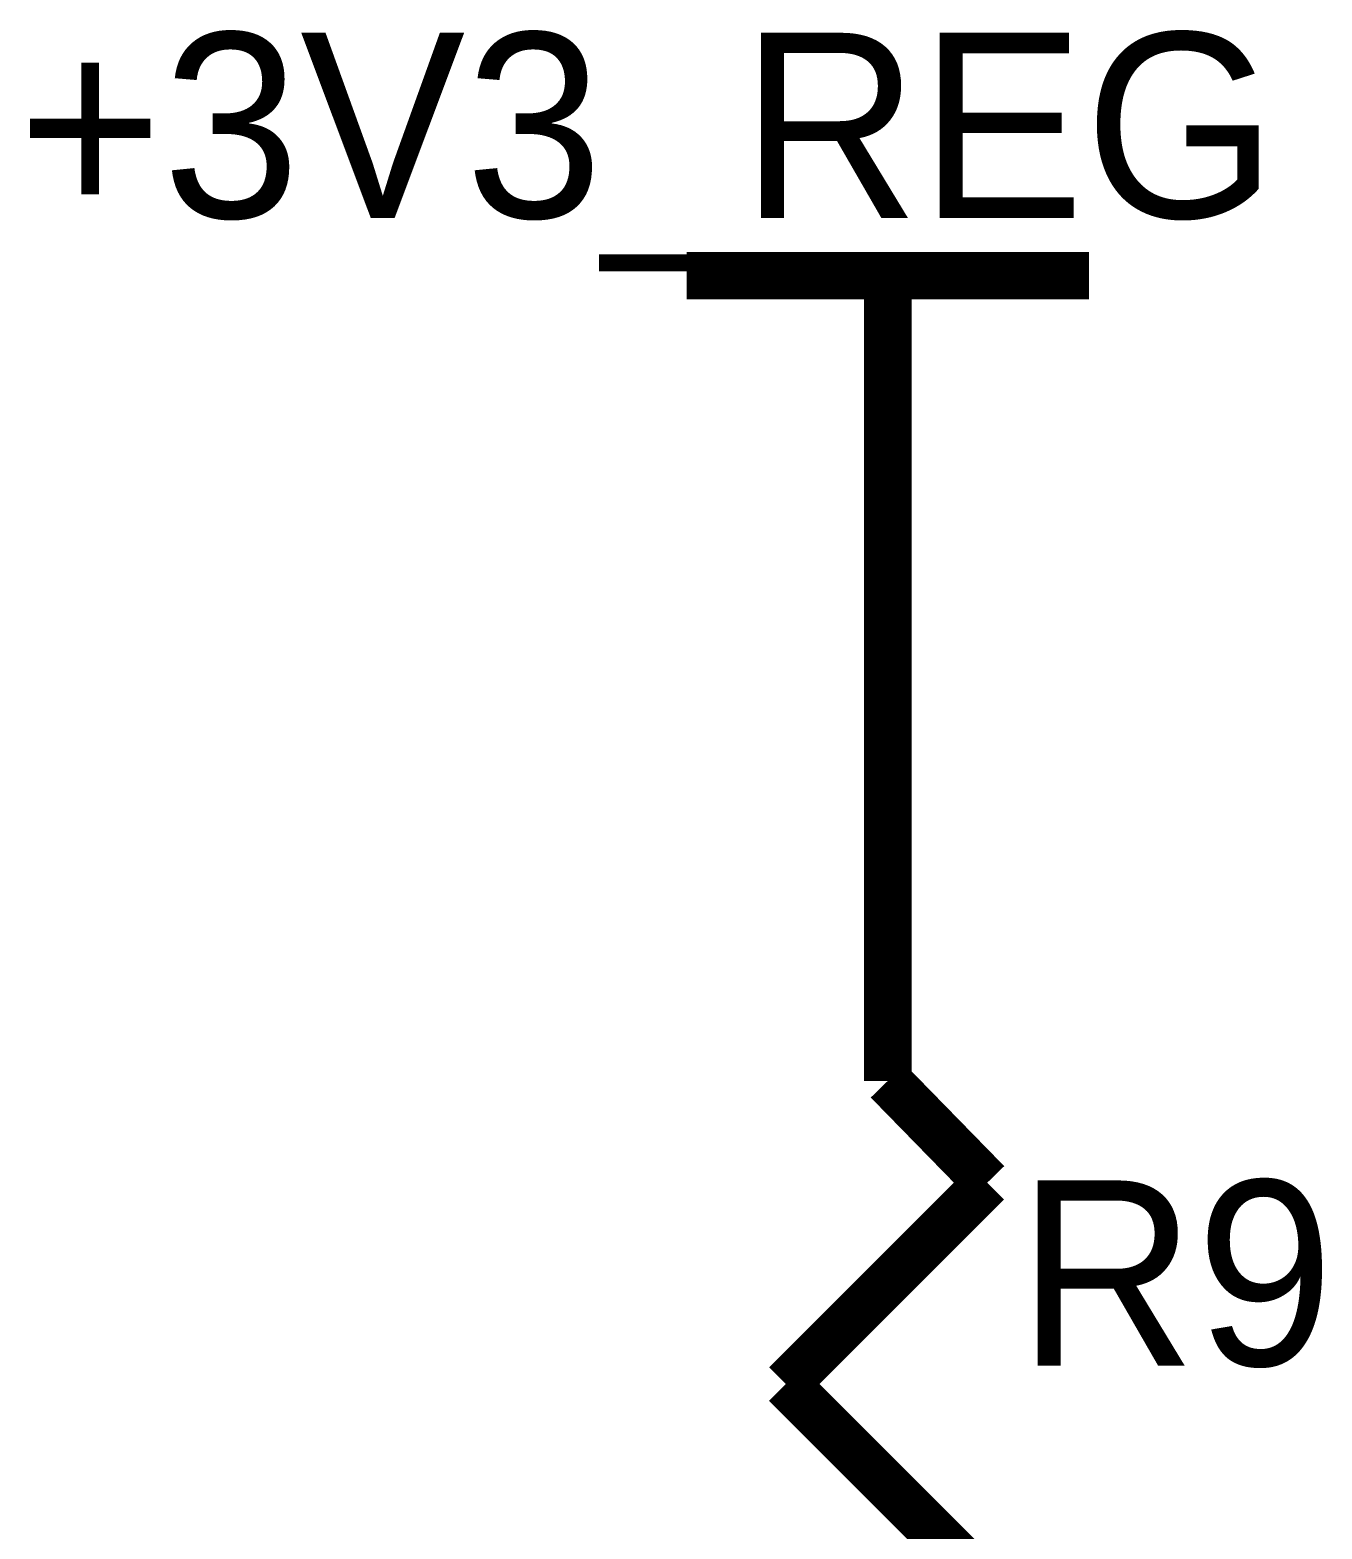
# Model space of a CAD drawing. Header units: inches. Extents: x 0 to 31.5, y 0 to 22.3.
# Drawn here: x 3.9899 to 4.3105, y 9.5888 to 9.9608 of the extents above; entities that cross this region are included whole.
import ezdxf

# ---------------------------------------------------------------- set-up
doc = ezdxf.new("R2010")
doc.units = ezdxf.units.IN
doc.header["$MEASUREMENT"] = 0
doc.layers.add('Sheet', color=255, linetype='Continuous')

msp = doc.modelspace()

# ---------------------------------------------------------------- linework, layer by layer
at = {"layer": 'Sheet'}
for points in [[(4.15281, 9.89982, 0.0118, 0.0118, 0), (4.25271, 9.89982, 0.0118, 0.0118, 0)], [(4.20276, 9.79989, 0.0118, 0.0118, 0), (4.20276, 9.89982, 0.0118, 0.0118, 0)], [(4.20276, 9.69997, 0.0118, 0.0118, 0), (4.20276, 9.79989, 0.0118, 0.0118, 0)], [(4.22744, 9.6747, 0.0118, 0.0118, 0), (4.20276, 9.69997, 0.0118, 0.0118, 0)], [(4.17749, 9.62474, 0.0118, 0.0118, 0), (4.22744, 9.6747, 0.0118, 0.0118, 0)], [(4.22744, 9.57478, 0.0118, 0.0118, 0), (4.17749, 9.62474, 0.0118, 0.0118, 0)]]:
    msp.add_lwpolyline(points, format="xyseb", dxfattribs=at)

# ---------------------------------------------------------------- texts
for s, p in [('+3V3_REG', (3.98688, 9.91417)), ('R9', (4.23491, 9.62934))]:
    msp.add_text(s, height=0.045941, dxfattribs=at).set_placement(p)

doc.saveas('drawing.dxf')
